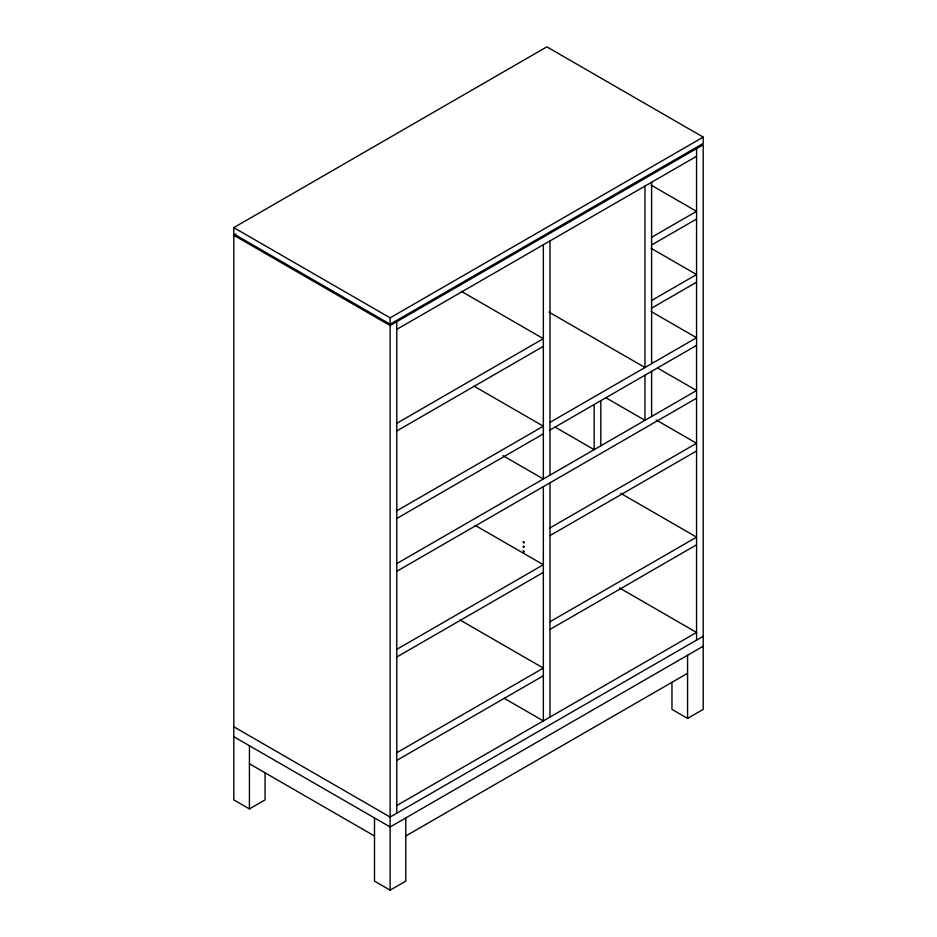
<?xml version="1.0" encoding="UTF-8"?>
<svg xmlns="http://www.w3.org/2000/svg" width="937" height="937" viewBox="0 0 937 937"><rect width="100%" height="100%" fill="white"/><g stroke="black" fill="none" stroke-linecap="round" stroke-linejoin="round"><path stroke-width="1.41" d="M233.793 227.609L546.868 46.85L703.207 137.118L703.207 143.431L390.132 324.19L233.793 233.922L233.793 227.609L390.132 317.866L703.207 137.118M265.054 772.603L265.054 799.882L249.429 808.912L233.793 799.882L233.793 235.281L236.007 233.992M233.793 235.281L390.132 325.537L703.207 144.79L703.207 709.391L687.571 718.421L671.946 709.391L671.946 682.113M396.773 329.379L696.566 156.292M651.613 237.307L696.566 211.352L651.098 185.104M651.613 244.979L696.566 219.035M396.773 423.301L543.355 338.679L461.25 291.278M396.773 430.973L543.355 346.35M651.613 300.496L696.566 274.541L651.098 248.293M651.613 308.168L696.566 282.213M396.773 510.806L543.355 426.183L473.888 386.079M549.996 422.353L696.566 337.73L651.098 311.482M396.773 518.477L543.355 433.854M549.996 430.024L696.566 345.402M396.773 563.617L696.566 390.53L657.411 367.925M396.773 571.289L696.566 398.202M549.996 527.918L696.566 443.295L656.146 419.963M549.996 535.589L696.566 450.966M396.773 649.353L543.355 564.73L475.141 525.352M396.773 657.024L543.355 572.402M549.996 621.758L696.566 537.135L620.786 493.377M549.996 629.43L696.566 544.807M396.773 752.716L543.355 668.093L459.985 619.966M396.773 760.399L543.355 675.776M396.773 805.527L696.566 632.44L619.521 587.967M703.207 636.282L390.132 817.041L233.793 726.772M703.207 646.214L390.132 826.961L233.793 736.705M405.768 835.991L687.571 673.293M374.495 817.942L374.495 881.12L390.132 890.15L405.768 881.12L405.768 817.942M548.988 312.091L644.972 367.515L644.972 186.088M605.817 397.721L644.972 420.326L644.972 375.187M555.009 427.049L594.163 449.655L594.163 404.526M502.935 455.663L543.355 478.994L543.355 244.756M504.2 698.299L543.355 720.904L543.355 486.666M249.429 763.784L374.495 835.991M696.566 148.62L696.566 640.123M687.571 655.232L687.571 718.421M651.613 182.246L651.613 363.685M651.613 371.357L651.613 416.485M600.804 400.685L600.804 445.825M549.996 240.914L549.996 475.153M549.996 482.824L549.996 717.063M396.773 321.707L396.773 813.199M390.132 317.866L390.132 324.19M390.132 325.537L390.132 890.15M249.429 745.723L249.429 808.912M523.244 541.855C523.713 544.748 525.235 541.188 523.244 541.855M523.244 546.365C523.713 549.258 525.235 545.697 523.244 546.365M523.233 550.851L524.216 552.057L523.291 550.71"/></g></svg>
